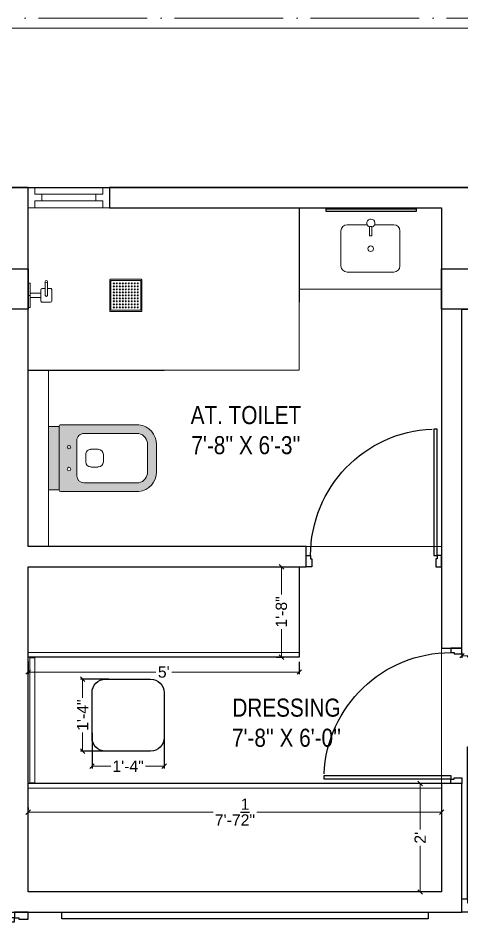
# Model space of a CAD drawing. Header units: millimetres. Extents: x 56222 to 3066687, y -650199 to -121287.
# Drawn here: x 141434.1 to 141532.3, y -176377.6 to -176178.1 of the extents above; entities that cross this region are included whole.
import ezdxf

# ---------------------------------------------------------------- set-up
doc = ezdxf.new("R2010")
doc.units = ezdxf.units.MM
doc.header["$MEASUREMENT"] = 0
doc.header["$PDMODE"] = 35
doc.linetypes.add('ACAD_ISO04W100', pattern=[30, 24, -3, 0, -3])
doc.layers.get('Defpoints').update_dxf_attribs({"color": 220})
doc.layers.add('AR DOOR', color=40, linetype='Continuous')
doc.layers.add('AR ELE-5', color=134, linetype='Continuous')
for name, color, linetype, lineweight in [('COLUMN', 1, 'Continuous', 30), ('dim05', 1, 'Continuous', 13), ('ELEVATION ( SPIRAL STAIR )', 250, 'Continuous', 9), ('FIRST FLOOR', 7, 'Continuous', 9), ('FIRST FLOOR ( DW_RAIL )', 7, 'Continuous', 9), ('FIRST FLOOR ( TEXT )', 7, 'Continuous', 9), ('FIRST FLOOR_( PLine )_', 251, 'Continuous', 30), ('FURNITURE', 32, 'Continuous', 9), ('GROUND FLOOR', 7, 'Continuous', 9), ('wall', 7, 'Continuous', 30)]:
    doc.layers.add(name, color=color, linetype=linetype, lineweight=lineweight)
doc.layers.add('XX~SLAB ( PLINE )', color=251, linetype='Continuous', plot=False)
doc.styles.add('Arial', font='arial.ttf')
doc.styles.add('KATHA', font='swissc.ttf')
doc.styles.get("Standard").update_dxf_attribs({"font": 'arial.ttf', "height": 6})
doc.dimstyles.new('ISO-25', dxfattribs={"dimtxt": 2.5, "dimasz": 1, "dimexe": 0.5, "dimexo": 1, "dimtad": 0, "dimdec": 1, "dimlunit": 4, "dimtxsty": 'Standard', "dimblk": 'OBLIQUE', "dimcen": 2.5, "dimclrd": 1, "dimclre": 1, "dimclrt": 5, "dimadec": 0, "dimazin": 0, "dimtfac": 1, "dimtdec": 1, "dimtmove": 0, "dimatfit": 3, "dimfxl": 1, "dimlwd": -1, "dimarcsym": 0})

# ---------------------------------------------------------------- blocks, each defined once
blk = doc.blocks.new('A$C744D1EC1')
at = {"layer": 'FURNITURE'}
for p, q in [((-2.26, -0.39), (-2.26, 0)), ((-2.26, -0.39), (-2.26, 0)), ((0, -0.39), (0, 0)), ((0, -0.39), (0, 0)), ((2.26, -0.39), (2.26, 0)), ((2.26, -0.39), (2.26, 0)), ((-2.26, -0.39), (2.26, -0.39)), ((-2.26, -0.39), (2.26, -0.39)), ((-0.39, -0.39), (-0.39, -2.36)), ((0.39, -0.39), (0.39, -2.36)), ((-1.26, -2.56), (-1.26, -4.14)), ((-1.06, -2.36), (1.06, -2.36)), ((0, -3.15), (2.56, -3.15)), ((1.26, -2.56), (1.26, -3.15)), ((-1.06, -4.33), (1.06, -4.33)), ((0, -3.55), (2.56, -3.55)), ((1.26, -3.55), (1.26, -4.14))]:
    blk.add_line(p, q, dxfattribs=at)
for points in [[(-2.96, -15.14), (-2.96, -20.86, 0.414214), (-2.86, -20.96), (2.86, -20.96, 0.414214), (2.96, -20.86), (2.96, -15.14, 0.414214), (2.86, -15.04), (-2.86, -15.04, 0.414214)], [(-2.76, -15.34), (-2.76, -20.66, 0.414214), (-2.66, -20.76), (2.66, -20.76, 0.414214), (2.76, -20.66), (2.76, -15.34, 0.414214), (2.66, -15.24), (-2.66, -15.24, 0.414214)]]:
    blk.add_lwpolyline(points, format="xyb", close=True, dxfattribs=at)
for centre, radius in [((2.56, -3.35), 0.197), ((-2.21, -15.79), 0.0985), ((-2.21, -16.34), 0.0985), ((-1.66, -15.79), 0.0985), ((-1.66, -16.34), 0.0985), ((-1.1, -15.79), 0.0985), ((-1.1, -16.34), 0.0985), ((-0.55, -15.79), 0.0985), ((-0.55, -16.34), 0.0985), ((0, -15.79), 0.0985), ((0, -16.34), 0.0985), ((0.55, -15.79), 0.0985), ((0.55, -16.34), 0.0985), ((1.1, -15.79), 0.0985), ((1.1, -16.34), 0.0985), ((1.66, -15.79), 0.0985), ((1.66, -16.34), 0.0985), ((2.21, -15.79), 0.0985), ((2.21, -16.34), 0.0985), ((-2.21, -16.9), 0.0985), ((-2.21, -17.45), 0.0985), ((-2.21, -18), 0.0985), ((-1.66, -16.9), 0.0985), ((-1.66, -17.45), 0.0985), ((-1.66, -18), 0.0985), ((-1.1, -16.9), 0.0985), ((-1.1, -17.45), 0.0985), ((-1.1, -18), 0.0985), ((-0.55, -16.9), 0.0985), ((-0.55, -17.45), 0.0985), ((-0.55, -18), 0.0985), ((0, -16.9), 0.0985), ((0, -17.45), 0.0985), ((0, -18), 0.0985), ((0.55, -16.9), 0.0985), ((0.55, -17.45), 0.0985), ((0.55, -18), 0.0985), ((1.1, -16.9), 0.0985), ((1.1, -17.45), 0.0985), ((1.1, -18), 0.0985), ((1.66, -16.9), 0.0985), ((1.66, -17.45), 0.0985), ((1.66, -18), 0.0985), ((2.21, -16.9), 0.0985), ((2.21, -17.45), 0.0985), ((2.21, -18), 0.0985), ((-2.21, -18.55), 0.0985), ((-2.21, -19.1), 0.0985), ((-2.21, -19.66), 0.0985), ((-1.66, -18.55), 0.0985), ((-1.66, -19.1), 0.0985), ((-1.66, -19.66), 0.0985), ((-1.1, -18.55), 0.0985), ((-1.1, -19.1), 0.0985), ((-1.1, -19.66), 0.0985), ((-0.55, -18.55), 0.0985), ((-0.55, -19.1), 0.0985), ((-0.55, -19.66), 0.0985), ((0, -18.55), 0.0985), ((0, -19.1), 0.0985), ((0, -19.66), 0.0985), ((0.55, -18.55), 0.0985), ((0.55, -19.1), 0.0985), ((0.55, -19.66), 0.0985), ((1.1, -18.55), 0.0985), ((1.1, -19.1), 0.0985), ((1.1, -19.66), 0.0985), ((1.66, -18.55), 0.0985), ((1.66, -19.1), 0.0985), ((1.66, -19.66), 0.0985), ((2.21, -18.55), 0.0985), ((2.21, -19.1), 0.0985), ((2.21, -19.66), 0.0985), ((-2.21, -20.21), 0.0985), ((-1.66, -20.21), 0.0985), ((-1.1, -20.21), 0.0985), ((-0.55, -20.21), 0.0985), ((0, -20.21), 0.0985), ((0.55, -20.21), 0.0985), ((1.1, -20.21), 0.0985), ((1.66, -20.21), 0.0985), ((2.21, -20.21), 0.0985)]:
    blk.add_circle(centre, radius, dxfattribs=at)
for centre, start, end in [((-1.06, -2.56), 90, 180), ((0, -3.35), 90, 270), ((1.06, -2.56), 0, 90), ((-1.06, -4.14), 180, 270), ((1.06, -4.14), 270, 0)]:
    blk.add_arc(centre, 0.197, start, end, dxfattribs=at)
blk = doc.blocks.new('*U255')
for points in [[(0, 0), (0, 1120), (-30, 1120), (-30, 0)], [(40, 0), (0, 0), (0, -30), (-10, -30), (-10, -100), (40, -100)], [(-1160, 0), (-1120, 0), (-1120, -30), (-1110, -30), (-1110, -100), (-1160, -100)]]:
    blk.add_lwpolyline(points, close=True)
at = {"layer": 'AR ELE-5', "linetype": 'ByBlock', "ltscale": 15}
blk.add_arc((1.6, -0.7), 1121.6, 92.37301, 179.96526, dxfattribs=at)
blk = doc.blocks.new('*U256')
for points in [[(-1160, 0), (-1120, 0), (-1120, 30), (-1110, 30), (-1110, 100), (-1160, 100)], [(40, 0), (0, 0), (0, 30), (-10, 30), (-10, 100), (40, 100)], [(0, 0), (0, -1120), (-30, -1120), (-30, 0)]]:
    blk.add_lwpolyline(points, close=True)
at = {"layer": 'AR ELE-5', "linetype": 'ByBlock', "ltscale": 15}
blk.add_arc((1.6, 0.7), 1121.6, 180.03474, 267.62699, dxfattribs=at)
blk = doc.blocks.new('*U266')
for points in [[(-40, 0), (0, 0), (0, 30), (10, 30), (10, 100), (-40, 100)], [(1160, 0), (1120, 0), (1120, 30), (1110, 30), (1110, 100), (1160, 100)], [(0, 0), (0, -1120), (30, -1120), (30, 0)]]:
    blk.add_lwpolyline(points, close=True)
at = {"layer": 'AR ELE-5', "linetype": 'ByBlock', "ltscale": 15}
blk.add_arc((-1.6, 0.7), 1121.6, 272.37301, 359.96526, dxfattribs=at)
blk = doc.blocks.new('A$C3EC62B37')
at = {"layer": 'FURNITURE', "lineweight": 30, "ltscale": 0.25, "true_color": 0xffffff}
h = blk.add_hatch(color=7, dxfattribs=at)
h.dxf.hatch_style = 1
h.paths.add_polyline_path([(-12.22, 0), (-12.22, 2.35), (-26.26, 2.35), (-26.26, 0)])
h.paths.add_polyline_path([(-26.26, 2.35), (-12.22, 2.35, 0.414214), (-11.83, 2.74), (-11.83, 19.96, 0.388639), (-16.24, 23.87), (-22.38, 23.87, 0.379499), (-26.65, 19.96), (-26.65, 2.74, 0.414214)])
h.paths.add_polyline_path([(-15.35, 6.26), (-23.13, 6.26, -0.414214), (-24.7, 7.83), (-24.7, 19.96, -0.349567), (-22.37, 21.91), (-16.24, 21.91, -0.364948), (-13.78, 19.96), (-13.78, 7.83, -0.414214)], flags=16)
h.paths.add_polyline_path([(-18.46, 8.22), (-20.02, 8.22, -0.414214), (-21.2, 9.39), (-21.2, 10.96, -0.414214), (-20.02, 12.13), (-18.46, 12.13, -0.414214), (-17.28, 10.96), (-17.28, 9.39, -0.414214)], flags=0)
h.paths.add_polyline_path([(-22.06, 4.53, -1), (-21.27, 4.53, -1)], flags=16)
at = {"layer": 'FURNITURE', "color": 0, "linetype": 'ByBlock', "lineweight": -2}
for p, q in [((-22.24, 23.87), (-16.24, 23.87)), ((-26.65, 2.74), (-26.65, 19.96)), ((-24.7, 7.83), (-24.7, 19.96)), ((-22.24, 21.91), (-16.24, 21.91)), ((-13.78, 7.83), (-13.78, 19.96)), ((-11.83, 2.74), (-11.83, 19.96)), ((-20.02, 12.13), (-18.46, 12.13)), ((-21.2, 9.39), (-21.2, 10.96)), ((-17.28, 9.39), (-17.28, 10.96)), ((-20.02, 8.22), (-18.46, 8.22)), ((-23.13, 6.26), (-15.35, 6.26)), ((-26.26, 2.35), (-12.22, 2.35)), ((-26.26, 2.35), (-26.26, 0)), ((-12.22, 2.35), (-12.22, 0)), ((-26.26, 0), (-12.22, 0)), ((-26.26, 0), (-12.22, 0))]:
    blk.add_line(p, q, dxfattribs=at)
for centre in [(-21.66, 4.53), (-16.81, 4.53)]:
    blk.add_circle(centre, 0.391, dxfattribs=at)
for centre, radius, start, end in [((-22.31, 19.5), 4.37, 89.0873, 174.0395), ((-16.17, 19.5), 4.37, 5.9605, 90.9127), ((-22.31, 19.48), 2.44, 88.437, 168.6348), ((-16.17, 19.48), 2.44, 11.3652, 91.563), ((-20.02, 10.96), 1.17, 90, 180), ((-18.46, 10.96), 1.17, 0, 90), ((-20.02, 9.39), 1.17, 180, 270), ((-18.46, 9.39), 1.17, 270, 0), ((-23.13, 7.83), 1.57, 180, 270), ((-15.35, 7.83), 1.57, 270, 0), ((-26.26, 2.74), 0.391, 180, 270), ((-12.22, 2.74), 0.391, 270, 0)]:
    blk.add_arc(centre, radius, start, end, dxfattribs=at)
blk = doc.blocks.new('_Oblique')
at = {"layer": 'wall', "color": 0, "lineweight": -2}
blk.add_line((-0.5, -0.5), (0.5, 0.5), dxfattribs=at)
blk = doc.blocks.new('*D571')
at = {"layer": 'Defpoints', "color": 0, "lineweight": 0, "transparency": 16777216}
for p in [(141436.31, -176353.92), (141527.81, -176353.92), (141527.81, -176353.92)]:
    blk.add_point(p, dxfattribs=at)
at = {"layer": 'dim05', "color": 1, "linetype": 'Continuous', "lineweight": -2, "transparency": 16777216}
for p, q in [((141436.31, -176352.92), (141436.31, -176353.42)), ((141527.81, -176352.92), (141527.81, -176353.42))]:
    blk.add_line(p, q, dxfattribs=at)
at = {"layer": 'dim05', "color": 1, "linetype": 'Continuous', "transparency": 16777216}
for p, q in [((141436.31, -176353.92), (141477.21, -176353.92)), ((141527.81, -176353.92), (141486.91, -176353.92))]:
    blk.add_line(p, q, dxfattribs=at)
at = {"layer": 'dim05', "color": 1, "transparency": 16777216, "rotation": 180}
blk.add_blockref('_Oblique', (141436.31, -176353.92), dxfattribs=at)
at = {"layer": 'dim05', "color": 1, "transparency": 16777216}
blk.add_blockref('_Oblique', (141527.81, -176353.92), dxfattribs=at)
at = {"layer": 'dim05', "color": 5, "lineweight": 25, "transparency": 16777216, "insert": (141482.06, -176353.92), "char_height": 2.5, "attachment_point": 5, "style": 'Arial'}
blk.add_mtext('7\'-7{\\H1x;\\S1/2;}"', dxfattribs=at)
blk = doc.blocks.new('*D572')
at = {"layer": 'Defpoints', "color": 0, "lineweight": 0, "transparency": 16777216}
for p in [(141525.33, -176347.61), (141523.05, -176371.61), (141525.33, -176371.61)]:
    blk.add_point(p, dxfattribs=at)
at = {"layer": 'dim05', "color": 1, "linetype": 'Continuous', "lineweight": -2, "transparency": 16777216}
for p, q in [((141524.33, -176347.61), (141522.55, -176347.61)), ((141524.33, -176371.61), (141522.55, -176371.61))]:
    blk.add_line(p, q, dxfattribs=at)
at = {"layer": 'dim05', "color": 1, "linetype": 'Continuous', "transparency": 16777216}
for p, q in [((141523.05, -176347.61), (141523.05, -176357.81)), ((141523.05, -176371.61), (141523.05, -176361.4))]:
    blk.add_line(p, q, dxfattribs=at)
at = {"layer": 'dim05', "color": 1, "transparency": 16777216}
for p, rotation in [((141523.05, -176347.61), 90), ((141523.05, -176371.61), 270)]:
    blk.add_blockref('_Oblique', p, dxfattribs=dict(at, rotation=rotation))
at = {"layer": 'dim05', "color": 5, "lineweight": 25, "transparency": 16777216, "insert": (141523.05, -176359.61), "char_height": 2.5, "attachment_point": 5, "rotation": 90, "style": 'Arial'}
blk.add_mtext("2'", dxfattribs=at)
blk = doc.blocks.new('*D573')
at = {"layer": 'Defpoints', "color": 0, "lineweight": 0, "transparency": 16777216}
for p in [(141489.26, -176299.61), (141490.2, -176319.61), (141492.35, -176319.61)]:
    blk.add_point(p, dxfattribs=at)
at = {"layer": 'dim05', "color": 1, "linetype": 'Continuous', "lineweight": -2, "transparency": 16777216}
for p, q in [((141490.26, -176299.61), (141492.85, -176299.61)), ((141491.2, -176319.61), (141492.85, -176319.61))]:
    blk.add_line(p, q, dxfattribs=at)
at = {"layer": 'dim05', "color": 1, "linetype": 'Continuous', "transparency": 16777216}
for p, q in [((141492.35, -176299.61), (141492.35, -176305.78)), ((141492.35, -176319.61), (141492.35, -176313.44))]:
    blk.add_line(p, q, dxfattribs=at)
at = {"layer": 'dim05', "color": 1, "transparency": 16777216}
for p, rotation in [((141492.35, -176299.61), 90), ((141492.35, -176319.61), 270)]:
    blk.add_blockref('_Oblique', p, dxfattribs=dict(at, rotation=rotation))
at = {"layer": 'dim05', "color": 5, "lineweight": 25, "transparency": 16777216, "insert": (141492.35, -176309.61), "char_height": 2.5, "attachment_point": 5, "rotation": 90, "style": 'Arial'}
blk.add_mtext('1\'-8"', dxfattribs=at)
blk = doc.blocks.new('*D574')
at = {"layer": 'Defpoints', "color": 0, "lineweight": 0, "transparency": 16777216}
for p in [(141436.31, -176319.61), (141496.31, -176319.66), (141436.31, -176322.92)]:
    blk.add_point(p, dxfattribs=at)
at = {"layer": 'dim05', "color": 1, "linetype": 'Continuous', "lineweight": -2, "transparency": 16777216}
for p, q in [((141436.31, -176320.61), (141436.31, -176323.42)), ((141496.31, -176320.66), (141496.31, -176323.42))]:
    blk.add_line(p, q, dxfattribs=at)
at = {"layer": 'dim05', "color": 1, "linetype": 'Continuous', "transparency": 16777216}
for p, q in [((141436.31, -176322.92), (141464.53, -176322.92)), ((141496.31, -176322.92), (141468.08, -176322.92))]:
    blk.add_line(p, q, dxfattribs=at)
at = {"layer": 'dim05', "color": 1, "transparency": 16777216, "rotation": 180}
blk.add_blockref('_Oblique', (141436.31, -176322.92), dxfattribs=at)
at = {"layer": 'dim05', "color": 1, "transparency": 16777216}
blk.add_blockref('_Oblique', (141496.31, -176322.92), dxfattribs=at)
at = {"layer": 'dim05', "color": 5, "lineweight": 25, "transparency": 16777216, "insert": (141466.31, -176322.92), "char_height": 2.5, "attachment_point": 5, "style": 'Arial'}
blk.add_mtext("5'", dxfattribs=at)
blk = doc.blocks.new('*D575')
at = {"layer": 'Defpoints', "color": 0, "lineweight": 0, "transparency": 16777216}
for p in [(141455.16, -176324.48), (141448.35, -176340.43), (141455.16, -176340.43)]:
    blk.add_point(p, dxfattribs=at)
at = {"layer": 'dim05', "color": 1, "linetype": 'Continuous', "lineweight": -2, "transparency": 16777216}
for p, q in [((141454.16, -176324.48), (141447.85, -176324.48)), ((141454.16, -176340.43), (141447.85, -176340.43))]:
    blk.add_line(p, q, dxfattribs=at)
at = {"layer": 'dim05', "color": 1, "linetype": 'Continuous', "transparency": 16777216}
for p, q in [((141448.35, -176324.48), (141448.35, -176328.62)), ((141448.35, -176340.43), (141448.35, -176336.28))]:
    blk.add_line(p, q, dxfattribs=at)
at = {"layer": 'dim05', "color": 1, "transparency": 16777216}
for p, rotation in [((141448.35, -176324.48), 90), ((141448.35, -176340.43), 270)]:
    blk.add_blockref('_Oblique', p, dxfattribs=dict(at, rotation=rotation))
at = {"layer": 'dim05', "color": 5, "lineweight": 25, "transparency": 16777216, "insert": (141448.35, -176332.45), "char_height": 2.5, "attachment_point": 5, "rotation": 90, "style": 'Arial'}
blk.add_mtext('1\'-4"', dxfattribs=at)
blk = doc.blocks.new('*D576')
at = {"layer": 'Defpoints', "color": 0, "lineweight": 0, "transparency": 16777216}
for p in [(141450.43, -176335.36), (141466.4, -176335.36), (141466.4, -176343.76)]:
    blk.add_point(p, dxfattribs=at)
at = {"layer": 'dim05', "color": 1, "linetype": 'Continuous', "lineweight": -2, "transparency": 16777216}
for p, q in [((141450.43, -176336.36), (141450.43, -176344.26)), ((141466.4, -176336.36), (141466.4, -176344.26))]:
    blk.add_line(p, q, dxfattribs=at)
at = {"layer": 'dim05', "color": 1, "linetype": 'Continuous', "transparency": 16777216}
for p, q in [((141450.43, -176343.76), (141454.58, -176343.76)), ((141466.4, -176343.76), (141462.24, -176343.76))]:
    blk.add_line(p, q, dxfattribs=at)
at = {"layer": 'dim05', "color": 1, "transparency": 16777216, "rotation": 180}
blk.add_blockref('_Oblique', (141450.43, -176343.76), dxfattribs=at)
at = {"layer": 'dim05', "color": 1, "transparency": 16777216}
blk.add_blockref('_Oblique', (141466.4, -176343.76), dxfattribs=at)
at = {"layer": 'dim05', "color": 5, "lineweight": 25, "transparency": 16777216, "insert": (141458.41, -176343.76), "char_height": 2.5, "attachment_point": 5, "style": 'Arial'}
blk.add_mtext('1\'-4"', dxfattribs=at)
blk = doc.blocks.new('*D585')
at = {"layer": 'Defpoints', "color": 0, "lineweight": 0, "transparency": 16777216}
for p in [(141532.31, -176317.61), (141534.56, -176317.61), (141534.56, -176319.3)]:
    blk.add_point(p, dxfattribs=at)
at = {"layer": 'dim05', "color": 1, "linetype": 'Continuous', "lineweight": -2, "transparency": 16777216}
for p, q in [((141532.31, -176318.61), (141532.31, -176319.8)), ((141534.56, -176318.61), (141534.56, -176319.8))]:
    blk.add_line(p, q, dxfattribs=at)
at = {"layer": 'dim05', "color": 1, "linetype": 'Continuous', "transparency": 16777216}
for p, q in [((141532.31, -176319.3), (141534.56, -176319.3)), ((141533.43, -176319.3), (141535.76, -176322.64)), ((141535.76, -176322.64), (141537.01, -176322.64))]:
    blk.add_line(p, q, dxfattribs=at)
at = {"layer": 'dim05', "color": 1, "transparency": 16777216, "rotation": 180}
blk.add_blockref('_Oblique', (141532.31, -176319.3), dxfattribs=at)
at = {"layer": 'dim05', "color": 1, "transparency": 16777216}
blk.add_blockref('_Oblique', (141534.56, -176319.3), dxfattribs=at)
at = {"layer": 'dim05', "color": 5, "lineweight": 25, "transparency": 16777216, "insert": (141539.1, -176322.64), "char_height": 2.5, "attachment_point": 5, "style": 'Arial'}
blk.add_mtext('2"', dxfattribs=at)

msp = doc.modelspace()

# ---------------------------------------------------------------- linework, layer by layer
at = {"layer": 'COLUMN'}
for points in [[(141427.3062, -176233.6056), (141436.3062, -176233.6056), (141436.3062, -176242.6056), (141427.3062, -176242.6056)], [(141527.8062, -176233.6056), (141536.8062, -176233.6056), (141536.8062, -176242.6056), (141527.8062, -176242.6056)]]:
    msp.add_lwpolyline(points, close=True, dxfattribs=at)
at = {"layer": 'ELEVATION ( SPIRAL STAIR )', "color": 5}
msp.add_lwpolyline([(141436.657, -176319.7971), (141437.8075, -176319.7971), (141437.8075, -176347.4155), (141436.657, -176347.4155)], close=True, dxfattribs=at)
at = {"layer": 'FIRST FLOOR'}
for p, q in [((141272.8062, -176215.6056), (141673.3062, -176215.6056)), ((141436.3062, -176295.1056), (141436.3062, -176215.6056)), ((141454.3062, -176220.1056), (141454.3062, -176215.6056)), ((141436.3062, -176220.1056), (141527.8062, -176220.1056)), ((141527.8062, -176371.6056), (141527.8062, -176220.1056)), ((141532.3062, -176317.6056), (141532.3062, -176242.6056)), ((141436.3062, -176295.1056), (141527.8062, -176295.1056)), ((141497.8062, -176299.6056), (141497.8062, -176295.1056)), ((141436.3062, -176299.6056), (141497.8062, -176299.6056)), ((141436.3062, -176299.6056), (141436.3062, -176371.6056)), ((141527.8062, -176317.6056), (141532.3062, -176317.6056)), ((141527.8062, -176347.6056), (141532.3062, -176347.6056)), ((141532.3062, -176376.1056), (141532.3062, -176347.6056)), ((141436.3062, -176371.6056), (141527.8062, -176371.6056)), ((141431.8062, -176376.1056), (141532.3062, -176376.1056))]:
    msp.add_line(p, q, dxfattribs=at)
at = {"layer": 'FIRST FLOOR ( DW_RAIL )'}
msp.add_lwpolyline([(141454.3062, -176215.6056), (141452.8062, -176215.6056), (141452.8062, -176217.1056), (141451.3062, -176217.1056), (141451.3062, -176218.6056), (141439.3062, -176218.6056), (141439.3062, -176217.1056), (141437.8062, -176217.1056), (141437.8062, -176215.6056), (141436.3062, -176215.6056), (141436.3062, -176220.1056), (141437.8062, -176220.1056), (141437.8062, -176218.6056), (141439.3062, -176218.6056), (141439.3062, -176217.1056), (141451.3062, -176217.1056), (141451.3062, -176218.6056), (141452.8062, -176218.6056), (141452.8062, -176220.1056), (141454.3062, -176220.1056), (141454.3062, -176215.6056), (141436.3062, -176215.6056), (141436.3062, -176220.1056), (141454.3062, -176220.1056)], close=True, dxfattribs=at)
at = {"layer": 'FIRST FLOOR_( PLine )_'}
for p, q in [((141436.3062, -176215.6056), (141272.8062, -176215.6056)), ((141436.3062, -176295.1056), (141436.3062, -176215.6056)), ((141497.8062, -176295.1056), (141436.3062, -176295.1056)), ((141497.8062, -176299.6056), (141497.8062, -176295.1056)), ((141436.3062, -176371.6056), (141436.3062, -176299.6056)), ((141436.3062, -176299.6056), (141497.8062, -176299.6056)), ((141532.3062, -176347.6056), (141527.8062, -176347.6056)), ((141527.8062, -176347.6056), (141527.8062, -176371.6056)), ((141532.3062, -176376.1056), (141532.3062, -176347.6056)), ((141527.8062, -176371.6056), (141436.3062, -176371.6056)), ((141431.8062, -176376.1056), (141532.3062, -176376.1056))]:
    msp.add_line(p, q, dxfattribs=at)
msp.add_lwpolyline([(141536.8062, -176220.1056), (141568.3062, -176220.1056), (141568.3062, -176215.6056), (141454.3062, -176215.6056), (141454.3062, -176220.1056), (141527.8062, -176220.1056), (141527.8062, -176317.6056), (141532.3062, -176317.6056), (141532.3062, -176242.6056), (141536.8062, -176242.6056)], close=True, dxfattribs=at)
at = {"layer": 'FURNITURE'}
for p, q in [((141496.3062, -176256.1056), (141496.3062, -176220.1056)), ((141527.8062, -176220.1056), (141496.3062, -176220.1056)), ((141496.3062, -176220.1056), (141496.3062, -176236.9128)), ((141527.8062, -176238.1114), (141527.8062, -176220.1056)), ((141496.3062, -176238.1113), (141527.8062, -176238.1114)), ((141496.3062, -176256.1056), (141436.3062, -176256.1056)), ((141496.3071, -176318.6056), (141436.3062, -176318.6056)), ((141527.8062, -176348.6056), (141436.3062, -176348.6056))]:
    msp.add_line(p, q, dxfattribs=at)
at = {"layer": 'FURNITURE', "color": 5, "lineweight": 30, "ltscale": 10000}
for p, q in [((141496.3062, -176220.1056), (141496.3062, -176241.0164)), ((141436.3062, -176256.1056), (141466.4143, -176256.1056))]:
    msp.add_line(p, q, dxfattribs=at)
at = {"layer": 'FURNITURE', "lineweight": 30}
for p, q in [((141496.3071, -176299.6572), (141496.3071, -176319.6572)), ((141496.3071, -176319.6056), (141436.3062, -176319.6056)), ((141527.8062, -176347.6056), (141436.3062, -176347.6056))]:
    msp.add_line(p, q, dxfattribs=at)
at = {"layer": 'FURNITURE', "color": 5, "lineweight": 30, "ltscale": 10000}
msp.add_lwpolyline([(141502.2199, -176220.3606), (141522.1879, -176220.3606), (141522.1879, -176220.9199), (141502.2199, -176220.9199)], close=True, dxfattribs=at)
at = {"layer": 'FURNITURE'}
msp.add_lwpolyline([(141512.9748, -176223.8797), (141517.2465, -176223.8795, -0.41421356), (141518.5788, -176225.2117), (141518.579, -176233.0112, -0.41421356), (141517.2468, -176234.3434), (141506.8655, -176234.3437, -0.41421356), (141505.5333, -176233.0116), (141505.5331, -176225.2121, -0.41421356), (141506.8652, -176223.8798), (141511.3395, -176223.8797)], format="xyb", dxfattribs=at)
msp.add_lwpolyline([(141512.9748, -176223.8797), (141517.2465, -176223.8795, -0.41421356), (141518.5788, -176225.2117), (141518.579, -176233.0112, -0.41421356), (141517.2468, -176234.3434), (141506.8655, -176234.3437, -0.41421356), (141505.5333, -176233.0116), (141505.5331, -176225.2121, -0.41421356), (141506.8652, -176223.8798), (141511.3395, -176223.8797)], format="xyb", dxfattribs=at)
for points in [[(141511.8443, -176224.2324), (141511.8443, -176226.3347), (141512.3807, -176226.3346), (141512.3806, -176224.2324)], [(141511.8443, -176224.2324), (141511.8443, -176226.3347), (141512.3807, -176226.3346), (141512.3806, -176224.2324)], [(141440.8062, -176295.0117), (141436.3062, -176295.0117), (141436.3062, -176256.1056), (141440.8062, -176256.1056)]]:
    msp.add_lwpolyline(points, close=True, dxfattribs=at)
at = {"layer": 'FURNITURE', "lineweight": 30}
msp.add_lwpolyline([(141453.4302, -176324.4766), (141463.3985, -176324.4766, -0.41421356), (141466.3985, -176327.4766), (141466.3985, -176337.4327, -0.41421356), (141463.3985, -176340.4327), (141453.4302, -176340.4327, -0.41421356), (141450.4302, -176337.4327), (141450.4302, -176327.4766, -0.41421356)], format="xyb", close=True, dxfattribs=at)
msp.add_lwpolyline([(141443.7552, -176376.1289), (141524.8572, -176376.1056), (141524.8572, -176377.5493), (141443.7552, -176377.5726)], close=True, dxfattribs=at)
at = {"layer": 'FURNITURE'}
msp.add_circle((141512.1126, -176229.1883), 0.6131, dxfattribs=at)
msp.add_circle((141512.1126, -176229.1883), 0.6131, dxfattribs=at)
msp.add_arc((141512.1571, -176223.5168), 0.8946, 284.4676, 249.530737, dxfattribs=at)
msp.add_arc((141512.1571, -176223.5168), 0.8946, 284.4676, 249.530737, dxfattribs=at)
at = {"layer": 'GROUND FLOOR'}
msp.add_line((141177.5562, -176180.3556), (141673.3062, -176180.3556), dxfattribs=at)
at = {"layer": 'GROUND FLOOR', "color": 1, "linetype": 'ACAD_ISO04W100'}
msp.add_lwpolyline([(141673.3062, -176178.1056), (141175.3062, -176178.1056), (141175.3062, -176640.6056), (141673.3062, -176640.6056)], dxfattribs=at)
at = {"layer": 'XX~SLAB ( PLINE )'}
msp.add_lwpolyline([(141268.3062, -176215.6056), (141673.3062, -176215.6055), (141673.3062, -176526.1056), (141664.3062, -176526.1056), (141644.5015, -176526.1056), (141604.1644, -176526.1056), (141578.8062, -176526.1056), (141436.3062, -176526.1056), (141436.3062, -176562.1056), (141268.3062, -176562.1056)], close=True, dxfattribs=at)

# ---------------------------------------------------------------- block references
at = {"layer": 'AR DOOR', "linetype": 'ByBlock', "lineweight": -2, "extrusion": (0, 0, -1)}
for name, p, xscale, yscale, zscale, rotation in [('*U256', (-141526.8062, -176297.1056), 0.02500000000004618, 0.02500000000004618, -0.02500000000004618, 180), ('*U266', (-141529.8062, -176346.6056), 0.02500000000004618, 0.02500000000004618, -0.02500000000004618, 90), ('*U256', (-141533.5062, -176373.1056), -0.02999999999996949, 0.02999999999996949, -0.02999999999996949, 180), ('*U255', (-141433.3062, -176377.3056), -0.02999999999996949, 0.02999999999996949, -0.02999999999996949, 270)]:
    msp.add_blockref(name, p, dxfattribs=dict(at, xscale=xscale, yscale=yscale, zscale=zscale, rotation=rotation))
at = {"layer": 'FURNITURE', "linetype": 'Continuous', "xscale": 1.200000000076199, "yscale": 1.200000000076199, "zscale": 1.200000000076199, "rotation": 90.00018639057082}
msp.add_blockref('A$C744D1EC1', (141436.3062, -176239.5114), dxfattribs=at)
at = {"layer": 'FURNITURE', "xscale": -1, "rotation": 270}
msp.add_blockref('A$C3EC62B37', (141440.8062, -176256.3197), dxfattribs=at)

# ---------------------------------------------------------------- texts
at = {"layer": 'FIRST FLOOR ( TEXT )', "char_height": 4, "attachment_point": 5, "style": 'KATHA'}
for s, insert in [("AT. TOILET\\P7'-8'' X 6'-3''", (141484.4903, -176269.3722)), ("DRESSING\\P7'-8'' X 6'-0''", (141493.4751, -176334.1547))]:
    msp.add_mtext(s, dxfattribs=dict(at, insert=insert))

# ---------------------------------------------------------------- dimensions: what is measured, and where the dimension line sits
at = {"layer": 'dim05', "color": 27, "lineweight": 25, "true_color": 0x7d5120}
for base, p1, p2, picture, middle in [((141492.3523, -176319.6056), (141489.2559, -176299.6056), (141490.2042, -176319.6056), '*D573', (141492.3523, -176309.6056)), ((141448.3485, -176340.4327), (141455.1613, -176324.4766), (141455.1613, -176340.4327), '*D575', (141448.3485, -176332.4547)), ((141523.0518, -176371.6056), (141525.3276, -176347.6056), (141525.3276, -176371.6056), '*D572', (141523.0518, -176359.6056))]:
    dim = msp.add_linear_dim(base=base, p1=p1, p2=p2, angle=90, dimstyle='ISO-25', override={"dimtxsty": 'Arial'}, dxfattribs=at)
    dim.commit()
    dim.dimension.update_dxf_attribs({"geometry": picture, "text_midpoint": middle})
dim = msp.add_linear_dim(base=(141534.5562, -176319.3046), p1=(141532.3062, -176317.6056), p2=(141534.5562, -176317.6056), dimstyle='ISO-25', override={"dimdec": 0, "dimtxsty": 'Arial', "dimtmove": 1}, dxfattribs=at)
dim.commit()
dim.dimension.update_dxf_attribs({"geometry": '*D585', "text_midpoint": (141537.6392, -176322.6385), "dimtype": 160})
for base, p1, p2, picture, middle in [((141436.3062, -176322.9193), (141496.3071, -176319.6572), (141436.3062, -176319.6056), '*D574', (141466.3066, -176322.9193)), ((141466.3985, -176343.7576), (141450.4302, -176335.3561), (141466.3985, -176335.3561), '*D576', (141458.4143, -176343.7576)), ((141527.8062, -176353.9172), (141436.3062, -176353.9172), (141527.8062, -176353.9172), '*D571', (141482.0562, -176353.9172))]:
    dim = msp.add_linear_dim(base=base, p1=p1, p2=p2, dimstyle='ISO-25', override={"dimtxsty": 'Arial'}, dxfattribs=at)
    dim.commit()
    dim.dimension.update_dxf_attribs({"geometry": picture, "text_midpoint": middle})

doc.saveas('drawing.dxf')
